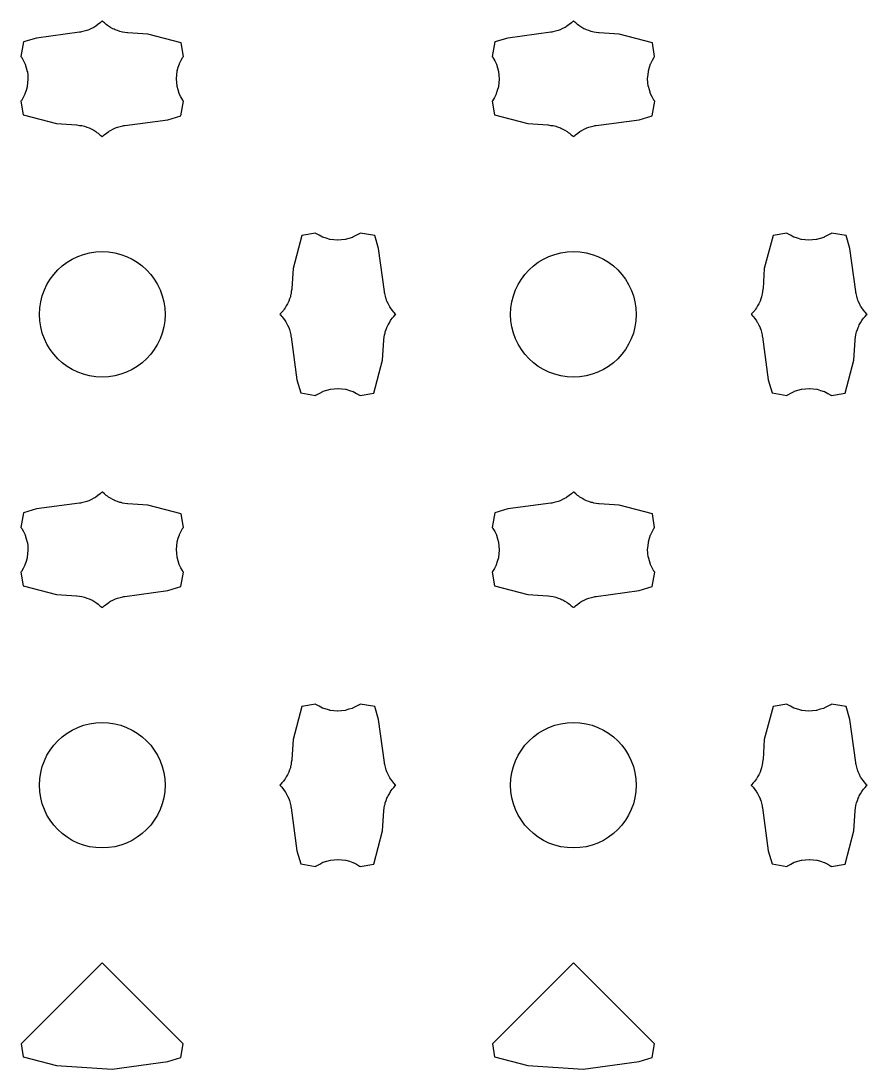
# Model space of a CAD drawing. Extents: x 1.67 to 6.2, y -5.98 to -1.89.
# Drawn here: x 2.7575 to 2.8636, y -3.9135 to -3.7821 of the extents above; entities that cross this region are included whole.
import ezdxf

# ---------------------------------------------------------------- set-up
doc = ezdxf.new("R2010")
doc.units = 0
doc.header["$MEASUREMENT"] = 0
doc.layers.add('BLACK', color=7, linetype='CONTINUOUS')

msp = doc.modelspace()

# ---------------------------------------------------------------- linework, layer by layer
at = {"layer": 'BLACK', "linetype": 'CONTINUOUS'}
for p, q in [((2.76746, -3.78235), (2.76717, -3.78256)), ((2.76755, -3.78226), (2.76746, -3.78235)), ((2.76765, -3.78218), (2.76755, -3.78226)), ((2.7677, -3.78213), (2.76765, -3.78218)), ((2.76772, -3.78211), (2.7677, -3.78213)), ((2.76777, -3.78217), (2.76772, -3.78211)), ((2.768, -3.78236), (2.76777, -3.78217)), ((2.76822, -3.78256), (2.768, -3.78236)), ((2.82652, -3.78235), (2.82623, -3.78256)), ((2.8266, -3.78226), (2.82652, -3.78235)), ((2.8267, -3.78218), (2.8266, -3.78226)), ((2.82675, -3.78213), (2.8267, -3.78218)), ((2.82677, -3.78211), (2.82675, -3.78213)), ((2.82682, -3.78217), (2.82677, -3.78211)), ((2.82706, -3.78236), (2.82682, -3.78217)), ((2.82727, -3.78256), (2.82706, -3.78236)), ((2.76487, -3.78353), (2.75948, -3.78425)), ((2.765, -3.7835), (2.76487, -3.78353)), ((2.76512, -3.78349), (2.765, -3.7835)), ((2.76546, -3.78339), (2.76512, -3.78349)), ((2.76581, -3.78331), (2.76546, -3.78339)), ((2.76592, -3.78326), (2.76581, -3.78331)), ((2.76605, -3.78322), (2.76592, -3.78326)), ((2.76636, -3.78306), (2.76605, -3.78322)), ((2.76668, -3.78291), (2.76636, -3.78306)), ((2.76678, -3.78284), (2.76668, -3.78291)), ((2.7669, -3.78278), (2.76678, -3.78284)), ((2.76717, -3.78256), (2.7669, -3.78278)), ((2.76837, -3.78266), (2.76822, -3.78256)), ((2.76851, -3.78278), (2.76837, -3.78266)), ((2.76877, -3.78292), (2.76851, -3.78278)), ((2.76903, -3.78308), (2.76877, -3.78292)), ((2.7692, -3.78314), (2.76903, -3.78308)), ((2.76936, -3.78323), (2.7692, -3.78314)), ((2.76964, -3.78332), (2.76936, -3.78323)), ((2.76992, -3.78343), (2.76964, -3.78332)), ((2.7701, -3.78346), (2.76992, -3.78343)), ((2.77028, -3.78351), (2.7701, -3.78346)), ((2.77057, -3.78354), (2.77028, -3.78351)), ((2.77087, -3.78359), (2.77057, -3.78354)), ((2.77094, -3.7836), (2.77087, -3.78359)), ((2.77345, -3.78376), (2.77094, -3.7836)), ((2.7776, -3.78486), (2.77345, -3.78376)), ((2.82393, -3.78353), (2.81853, -3.78425)), ((2.82405, -3.7835), (2.82393, -3.78353)), ((2.82418, -3.78349), (2.82405, -3.7835)), ((2.82452, -3.78339), (2.82418, -3.78349)), ((2.82486, -3.78331), (2.82452, -3.78339)), ((2.82498, -3.78326), (2.82486, -3.78331)), ((2.8251, -3.78322), (2.82498, -3.78326)), ((2.82541, -3.78306), (2.8251, -3.78322)), ((2.82573, -3.78291), (2.82541, -3.78306)), ((2.82584, -3.78284), (2.82573, -3.78291)), ((2.82595, -3.78278), (2.82584, -3.78284)), ((2.82623, -3.78256), (2.82595, -3.78278)), ((2.82743, -3.78266), (2.82727, -3.78256)), ((2.82757, -3.78278), (2.82743, -3.78266)), ((2.82783, -3.78292), (2.82757, -3.78278)), ((2.82808, -3.78308), (2.82783, -3.78292)), ((2.82825, -3.78314), (2.82808, -3.78308)), ((2.82841, -3.78323), (2.82825, -3.78314)), ((2.8287, -3.78332), (2.82841, -3.78323)), ((2.82898, -3.78343), (2.8287, -3.78332)), ((2.82916, -3.78346), (2.82898, -3.78343)), ((2.82933, -3.78351), (2.82916, -3.78346)), ((2.82963, -3.78354), (2.82933, -3.78351)), ((2.82992, -3.78359), (2.82963, -3.78354)), ((2.82999, -3.7836), (2.82992, -3.78359)), ((2.8325, -3.78376), (2.82999, -3.7836)), ((2.83666, -3.78486), (2.8325, -3.78376)), ((2.75785, -3.78474), (2.75754, -3.78658)), ((2.75948, -3.78425), (2.75785, -3.78474)), ((2.77789, -3.78657), (2.7776, -3.78486)), ((2.81691, -3.78474), (2.8166, -3.78658)), ((2.81853, -3.78425), (2.81691, -3.78474)), ((2.83694, -3.78657), (2.83666, -3.78486)), ((2.75754, -3.78658), (2.75761, -3.78666)), ((2.75761, -3.78666), (2.75762, -3.78668)), ((2.75762, -3.78668), (2.75763, -3.78669)), ((2.75763, -3.78669), (2.75784, -3.7871)), ((2.75784, -3.7871), (2.75806, -3.78751)), ((2.75806, -3.78751), (2.75806, -3.78753)), ((2.75806, -3.78753), (2.75807, -3.78754)), ((2.75807, -3.78754), (2.7582, -3.78798)), ((2.77725, -3.78792), (2.77739, -3.78748)), ((2.77739, -3.78748), (2.7774, -3.78746)), ((2.7774, -3.78745), (2.77762, -3.78704)), ((2.7774, -3.78746), (2.7774, -3.78745)), ((2.77762, -3.78704), (2.77784, -3.78663)), ((2.77784, -3.78663), (2.77785, -3.78662)), ((2.77785, -3.78662), (2.77786, -3.7866)), ((2.77786, -3.7866), (2.77789, -3.78657)), ((2.8166, -3.78658), (2.81666, -3.78666)), ((2.81666, -3.78666), (2.81667, -3.78668)), ((2.81667, -3.78668), (2.81668, -3.78669)), ((2.81668, -3.78669), (2.8169, -3.7871)), ((2.8169, -3.7871), (2.81711, -3.78751)), ((2.81711, -3.78751), (2.81712, -3.78753)), ((2.81712, -3.78753), (2.81712, -3.78754)), ((2.81712, -3.78754), (2.81725, -3.78798)), ((2.83631, -3.78792), (2.83644, -3.78748)), ((2.83644, -3.78748), (2.83645, -3.78746)), ((2.83645, -3.78746), (2.83646, -3.78745)), ((2.83646, -3.78745), (2.83668, -3.78704)), ((2.83668, -3.78704), (2.8369, -3.78663)), ((2.8369, -3.78663), (2.83691, -3.78662)), ((2.83691, -3.78662), (2.83692, -3.7866)), ((2.83692, -3.7866), (2.83694, -3.78657)), ((2.7582, -3.78798), (2.75833, -3.78843)), ((2.75833, -3.78843), (2.75833, -3.78845)), ((2.75833, -3.78845), (2.75834, -3.78846)), ((2.75834, -3.78846), (2.75838, -3.78892)), ((2.75838, -3.78892), (2.75842, -3.78939)), ((2.77701, -3.78932), (2.77706, -3.78886)), ((2.77706, -3.78886), (2.77711, -3.7884)), ((2.77711, -3.78838), (2.77712, -3.78836)), ((2.77711, -3.7884), (2.77711, -3.78838)), ((2.77712, -3.78836), (2.77725, -3.78792)), ((2.81725, -3.78798), (2.81739, -3.78843)), ((2.81739, -3.78843), (2.81739, -3.78845)), ((2.81739, -3.78845), (2.81739, -3.78846)), ((2.81739, -3.78846), (2.81743, -3.78892)), ((2.81743, -3.78892), (2.81748, -3.78939)), ((2.83607, -3.78932), (2.83612, -3.78886)), ((2.83612, -3.78886), (2.83616, -3.7884)), ((2.83616, -3.7884), (2.83617, -3.78838)), ((2.83617, -3.78836), (2.83631, -3.78792)), ((2.83617, -3.78838), (2.83617, -3.78836)), ((2.75832, -3.79038), (2.75818, -3.79082)), ((2.75837, -3.78988), (2.75832, -3.79034)), ((2.75832, -3.79034), (2.75832, -3.79036)), ((2.75832, -3.79036), (2.75832, -3.79038)), ((2.75842, -3.78942), (2.75837, -3.78988)), ((2.75842, -3.78939), (2.75842, -3.7894)), ((2.75842, -3.7894), (2.75842, -3.78942)), ((2.77701, -3.78934), (2.77701, -3.78932)), ((2.77701, -3.78935), (2.77701, -3.78934)), ((2.77706, -3.78982), (2.77701, -3.78935)), ((2.7771, -3.79028), (2.77706, -3.78982)), ((2.7771, -3.79029), (2.7771, -3.79028)), ((2.7771, -3.79031), (2.7771, -3.79029)), ((2.77723, -3.79075), (2.7771, -3.79031)), ((2.81737, -3.79038), (2.81723, -3.79082)), ((2.81738, -3.79034), (2.81737, -3.79036)), ((2.81737, -3.79036), (2.81737, -3.79038)), ((2.81743, -3.78988), (2.81738, -3.79034)), ((2.81748, -3.78942), (2.81743, -3.78988)), ((2.81748, -3.78939), (2.81747, -3.7894)), ((2.81747, -3.7894), (2.81748, -3.78942)), ((2.83607, -3.78934), (2.83607, -3.78932)), ((2.83607, -3.78935), (2.83607, -3.78934)), ((2.83611, -3.78982), (2.83607, -3.78935)), ((2.83615, -3.79028), (2.83611, -3.78982)), ((2.83616, -3.79029), (2.83615, -3.79028)), ((2.83616, -3.79031), (2.83616, -3.79029)), ((2.83629, -3.79075), (2.83616, -3.79031)), ((2.75781, -3.7917), (2.75759, -3.79211)), ((2.75803, -3.79129), (2.75781, -3.7917)), ((2.75804, -3.79128), (2.75803, -3.79129)), ((2.75818, -3.79082), (2.75804, -3.79126)), ((2.75804, -3.79126), (2.75804, -3.79128)), ((2.77736, -3.7912), (2.77723, -3.79075)), ((2.77737, -3.79121), (2.77736, -3.7912)), ((2.77738, -3.79123), (2.77737, -3.79121)), ((2.77759, -3.79163), (2.77738, -3.79123)), ((2.77781, -3.79205), (2.77759, -3.79163)), ((2.81686, -3.7917), (2.81664, -3.79211)), ((2.81709, -3.79129), (2.81686, -3.7917)), ((2.8171, -3.79126), (2.81709, -3.79128)), ((2.81709, -3.79128), (2.81709, -3.79129)), ((2.81723, -3.79082), (2.8171, -3.79126)), ((2.83642, -3.7912), (2.83629, -3.79075)), ((2.83643, -3.79121), (2.83642, -3.7912)), ((2.83643, -3.79123), (2.83643, -3.79121)), ((2.83665, -3.79163), (2.83643, -3.79123)), ((2.83686, -3.79205), (2.83665, -3.79163)), ((2.75757, -3.79214), (2.75754, -3.79217)), ((2.75754, -3.79217), (2.75783, -3.79388)), ((2.75758, -3.79212), (2.75757, -3.79214)), ((2.75759, -3.79211), (2.75758, -3.79212)), ((2.77758, -3.794), (2.77789, -3.79216)), ((2.77782, -3.79206), (2.77781, -3.79205)), ((2.77782, -3.79208), (2.77782, -3.79206)), ((2.77789, -3.79216), (2.77782, -3.79208)), ((2.81663, -3.79214), (2.8166, -3.79217)), ((2.8166, -3.79217), (2.81689, -3.79388)), ((2.81664, -3.79211), (2.81663, -3.79212)), ((2.81663, -3.79212), (2.81663, -3.79214)), ((2.83664, -3.794), (2.83695, -3.79216)), ((2.83687, -3.79206), (2.83686, -3.79205)), ((2.83688, -3.79208), (2.83687, -3.79206)), ((2.83695, -3.79216), (2.83688, -3.79208)), ((2.75783, -3.79388), (2.76198, -3.79498)), ((2.77595, -3.79449), (2.77758, -3.794)), ((2.81689, -3.79388), (2.82104, -3.79498)), ((2.83501, -3.79449), (2.83664, -3.794)), ((2.76198, -3.79498), (2.7645, -3.79514)), ((2.7645, -3.79514), (2.76456, -3.79515)), ((2.76456, -3.79515), (2.76486, -3.7952)), ((2.76486, -3.7952), (2.76516, -3.79523)), ((2.76516, -3.79523), (2.76533, -3.79528)), ((2.76533, -3.79528), (2.76551, -3.79531)), ((2.76551, -3.79531), (2.76579, -3.79542)), ((2.76579, -3.79542), (2.76608, -3.79551)), ((2.76608, -3.79551), (2.76624, -3.7956)), ((2.76624, -3.7956), (2.76641, -3.79566)), ((2.76641, -3.79566), (2.76666, -3.79582)), ((2.76875, -3.79583), (2.76907, -3.79568)), ((2.76907, -3.79568), (2.76939, -3.79552)), ((2.76939, -3.79552), (2.76951, -3.79548)), ((2.76951, -3.79548), (2.76963, -3.79543)), ((2.76963, -3.79543), (2.76997, -3.79535)), ((2.76997, -3.79535), (2.77031, -3.79525)), ((2.77031, -3.79525), (2.77044, -3.79524)), ((2.77044, -3.79524), (2.77056, -3.79521)), ((2.77056, -3.79521), (2.77595, -3.79449)), ((2.82104, -3.79498), (2.82355, -3.79514)), ((2.82355, -3.79514), (2.82362, -3.79515)), ((2.82362, -3.79515), (2.82391, -3.7952)), ((2.82391, -3.7952), (2.82421, -3.79523)), ((2.82421, -3.79523), (2.82439, -3.79528)), ((2.82439, -3.79528), (2.82457, -3.79531)), ((2.82457, -3.79531), (2.82484, -3.79542)), ((2.82484, -3.79542), (2.82513, -3.79551)), ((2.82513, -3.79551), (2.82529, -3.7956)), ((2.82529, -3.7956), (2.82546, -3.79566)), ((2.82546, -3.79566), (2.82571, -3.79582)), ((2.82781, -3.79583), (2.82813, -3.79568)), ((2.82813, -3.79568), (2.82844, -3.79552)), ((2.82844, -3.79552), (2.82857, -3.79548)), ((2.82857, -3.79548), (2.82868, -3.79543)), ((2.82868, -3.79543), (2.82903, -3.79535)), ((2.82903, -3.79535), (2.82936, -3.79525)), ((2.82936, -3.79525), (2.82949, -3.79524)), ((2.82949, -3.79524), (2.82962, -3.79521)), ((2.82962, -3.79521), (2.83501, -3.79449)), ((2.76666, -3.79582), (2.76692, -3.79596)), ((2.76692, -3.79596), (2.76706, -3.79608)), ((2.76706, -3.79608), (2.76722, -3.79618)), ((2.76722, -3.79618), (2.76743, -3.79638)), ((2.76743, -3.79638), (2.76766, -3.79657)), ((2.76766, -3.79657), (2.76772, -3.79663)), ((2.76772, -3.79663), (2.76773, -3.79661)), ((2.76773, -3.79661), (2.76778, -3.79656)), ((2.76778, -3.79656), (2.76788, -3.79648)), ((2.76788, -3.79648), (2.76797, -3.79639)), ((2.76797, -3.79639), (2.76826, -3.79618)), ((2.76826, -3.79618), (2.76853, -3.79596)), ((2.76853, -3.79596), (2.76865, -3.7959)), ((2.76865, -3.7959), (2.76875, -3.79583)), ((2.82571, -3.79582), (2.82598, -3.79596)), ((2.82598, -3.79596), (2.82612, -3.79608)), ((2.82612, -3.79608), (2.82627, -3.79618)), ((2.82627, -3.79618), (2.82649, -3.79638)), ((2.82649, -3.79638), (2.82672, -3.79657)), ((2.82672, -3.79657), (2.82677, -3.79663)), ((2.82677, -3.79663), (2.82679, -3.79661)), ((2.82679, -3.79661), (2.82684, -3.79656)), ((2.82684, -3.79656), (2.82694, -3.79648)), ((2.82694, -3.79648), (2.82703, -3.79639)), ((2.82703, -3.79639), (2.82731, -3.79618)), ((2.82731, -3.79618), (2.82759, -3.79596)), ((2.82759, -3.79596), (2.8277, -3.7959)), ((2.8277, -3.7959), (2.82781, -3.79583)), ((2.79445, -3.80872), (2.79274, -3.80901)), ((2.79448, -3.80875), (2.79445, -3.80872)), ((2.79449, -3.80876), (2.79448, -3.80875)), ((2.79451, -3.80877), (2.79449, -3.80876)), ((2.79492, -3.80899), (2.79451, -3.80877)), ((2.79992, -3.80881), (2.79951, -3.80902)), ((2.79994, -3.8088), (2.79992, -3.80881)), ((2.79995, -3.80879), (2.79994, -3.8088)), ((2.80004, -3.80872), (2.79995, -3.80879)), ((2.80187, -3.80903), (2.80004, -3.80872)), ((2.8535, -3.80872), (2.85179, -3.80901)), ((2.85353, -3.80875), (2.8535, -3.80872)), ((2.85355, -3.80876), (2.85353, -3.80875)), ((2.85356, -3.80877), (2.85355, -3.80876)), ((2.85397, -3.80899), (2.85356, -3.80877)), ((2.85898, -3.80881), (2.85857, -3.80902)), ((2.85899, -3.8088), (2.85898, -3.80881)), ((2.85901, -3.80879), (2.85899, -3.8088)), ((2.85909, -3.80872), (2.85901, -3.80879)), ((2.86093, -3.80903), (2.85909, -3.80872)), ((2.79274, -3.80901), (2.79163, -3.81317)), ((2.79532, -3.80921), (2.79492, -3.80899)), ((2.79534, -3.80922), (2.79532, -3.80921)), ((2.79535, -3.80922), (2.79534, -3.80922)), ((2.7958, -3.80936), (2.79535, -3.80922)), ((2.79624, -3.8095), (2.7958, -3.80936)), ((2.79625, -3.8095), (2.79624, -3.8095)), ((2.79627, -3.80951), (2.79625, -3.8095)), ((2.79673, -3.80955), (2.79627, -3.80951)), ((2.79719, -3.8096), (2.79673, -3.80955)), ((2.79721, -3.8096), (2.79719, -3.8096)), ((2.79723, -3.8096), (2.79721, -3.8096)), ((2.79769, -3.80956), (2.79723, -3.8096)), ((2.79815, -3.80952), (2.79769, -3.80956)), ((2.79817, -3.80951), (2.79815, -3.80952)), ((2.79818, -3.80951), (2.79817, -3.80951)), ((2.79863, -3.80938), (2.79818, -3.80951)), ((2.79907, -3.80925), (2.79863, -3.80938)), ((2.79909, -3.80924), (2.79907, -3.80925)), ((2.7991, -3.80924), (2.79909, -3.80924)), ((2.79951, -3.80902), (2.7991, -3.80924)), ((2.80236, -3.81066), (2.80187, -3.80903)), ((2.85179, -3.80901), (2.85069, -3.81317)), ((2.85438, -3.80921), (2.85397, -3.80899)), ((2.85439, -3.80922), (2.85438, -3.80921)), ((2.85441, -3.80922), (2.85439, -3.80922)), ((2.85485, -3.80936), (2.85441, -3.80922)), ((2.85529, -3.8095), (2.85485, -3.80936)), ((2.85531, -3.8095), (2.85529, -3.8095)), ((2.85533, -3.80951), (2.85531, -3.8095)), ((2.85579, -3.80955), (2.85533, -3.80951)), ((2.85625, -3.8096), (2.85579, -3.80955)), ((2.85626, -3.8096), (2.85625, -3.8096)), ((2.85628, -3.8096), (2.85626, -3.8096)), ((2.85674, -3.80956), (2.85628, -3.8096)), ((2.8572, -3.80952), (2.85674, -3.80956)), ((2.85722, -3.80951), (2.8572, -3.80952)), ((2.85724, -3.80951), (2.85722, -3.80951)), ((2.85768, -3.80938), (2.85724, -3.80951)), ((2.85813, -3.80925), (2.85768, -3.80938)), ((2.85814, -3.80924), (2.85813, -3.80925)), ((2.85816, -3.80924), (2.85814, -3.80924)), ((2.85857, -3.80902), (2.85816, -3.80924)), ((2.86142, -3.81066), (2.86093, -3.80903)), ((2.80308, -3.81605), (2.80236, -3.81066)), ((2.86214, -3.81605), (2.86142, -3.81066)), ((2.79163, -3.81317), (2.79147, -3.81568)), ((2.85069, -3.81317), (2.85053, -3.81568)), ((2.7913, -3.81669), (2.79119, -3.81697)), ((2.79133, -3.81651), (2.7913, -3.81669)), ((2.79138, -3.81634), (2.79133, -3.81651)), ((2.79141, -3.81604), (2.79138, -3.81634)), ((2.79147, -3.81575), (2.79141, -3.81604)), ((2.79147, -3.81568), (2.79147, -3.81575)), ((2.80311, -3.81618), (2.80308, -3.81605)), ((2.80312, -3.8163), (2.80311, -3.81618)), ((2.80322, -3.81664), (2.80312, -3.8163)), ((2.8033, -3.81699), (2.80322, -3.81664)), ((2.85035, -3.81669), (2.85025, -3.81697)), ((2.85039, -3.81651), (2.85035, -3.81669)), ((2.85044, -3.81634), (2.85039, -3.81651)), ((2.85047, -3.81604), (2.85044, -3.81634)), ((2.85052, -3.81575), (2.85047, -3.81604)), ((2.85053, -3.81568), (2.85052, -3.81575)), ((2.86217, -3.81618), (2.86214, -3.81605)), ((2.86218, -3.8163), (2.86217, -3.81618)), ((2.86228, -3.81664), (2.86218, -3.8163)), ((2.86236, -3.81699), (2.86228, -3.81664)), ((2.79079, -3.81784), (2.79065, -3.8181)), ((2.79095, -3.81759), (2.79079, -3.81784)), ((2.79102, -3.81742), (2.79095, -3.81759)), ((2.7911, -3.81726), (2.79102, -3.81742)), ((2.79119, -3.81697), (2.7911, -3.81726)), ((2.80336, -3.8171), (2.8033, -3.81699)), ((2.80339, -3.81723), (2.80336, -3.8171)), ((2.80356, -3.81754), (2.80339, -3.81723)), ((2.8037, -3.81786), (2.80356, -3.81754)), ((2.80378, -3.81797), (2.8037, -3.81786)), ((2.80383, -3.81808), (2.80378, -3.81797)), ((2.84985, -3.81784), (2.84971, -3.8181)), ((2.85001, -3.81759), (2.84985, -3.81784)), ((2.85007, -3.81742), (2.85001, -3.81759)), ((2.85016, -3.81726), (2.85007, -3.81742)), ((2.85025, -3.81697), (2.85016, -3.81726)), ((2.86241, -3.8171), (2.86236, -3.81699)), ((2.86245, -3.81723), (2.86241, -3.8171)), ((2.86261, -3.81754), (2.86245, -3.81723)), ((2.86276, -3.81786), (2.86261, -3.81754)), ((2.86283, -3.81797), (2.86276, -3.81786)), ((2.86289, -3.81808), (2.86283, -3.81797)), ((2.79004, -3.81884), (2.78999, -3.8189)), ((2.78999, -3.8189), (2.79001, -3.81892)), ((2.79001, -3.81892), (2.79005, -3.81896)), ((2.79023, -3.81861), (2.79004, -3.81884)), ((2.79005, -3.81896), (2.79013, -3.81907)), ((2.79013, -3.81907), (2.79023, -3.81915)), ((2.79044, -3.8184), (2.79023, -3.81861)), ((2.79023, -3.81915), (2.79043, -3.81944)), ((2.79053, -3.81824), (2.79044, -3.8184)), ((2.79065, -3.8181), (2.79053, -3.81824)), ((2.80405, -3.81836), (2.80383, -3.81808)), ((2.80426, -3.81864), (2.80405, -3.81836)), ((2.80405, -3.8194), (2.80426, -3.81918)), ((2.80435, -3.81873), (2.80426, -3.81864)), ((2.80426, -3.81918), (2.80445, -3.81895)), ((2.80443, -3.81883), (2.80435, -3.81873)), ((2.80448, -3.81888), (2.80443, -3.81883)), ((2.80445, -3.81895), (2.8045, -3.8189)), ((2.8045, -3.8189), (2.80448, -3.81888)), ((2.8491, -3.81884), (2.84904, -3.8189)), ((2.84904, -3.8189), (2.84906, -3.81892)), ((2.84906, -3.81892), (2.84911, -3.81896)), ((2.84929, -3.81861), (2.8491, -3.81884)), ((2.84911, -3.81896), (2.84919, -3.81907)), ((2.84919, -3.81907), (2.84928, -3.81915)), ((2.84928, -3.81915), (2.84949, -3.81944)), ((2.84949, -3.8184), (2.84929, -3.81861)), ((2.84959, -3.81824), (2.84949, -3.8184)), ((2.84971, -3.8181), (2.84959, -3.81824)), ((2.86311, -3.81836), (2.86289, -3.81808)), ((2.86332, -3.81864), (2.86311, -3.81836)), ((2.86311, -3.8194), (2.86331, -3.81918)), ((2.86331, -3.81918), (2.8635, -3.81895)), ((2.86341, -3.81873), (2.86332, -3.81864)), ((2.86349, -3.81883), (2.86341, -3.81873)), ((2.86354, -3.81888), (2.86349, -3.81883)), ((2.8635, -3.81895), (2.86356, -3.8189)), ((2.86356, -3.8189), (2.86354, -3.81888)), ((2.79043, -3.81944), (2.79065, -3.81972)), ((2.79065, -3.81972), (2.79071, -3.81983)), ((2.79071, -3.81983), (2.79079, -3.81993)), ((2.79079, -3.81993), (2.79093, -3.82025)), ((2.79093, -3.82025), (2.7911, -3.82057)), ((2.7911, -3.82057), (2.79113, -3.82069)), ((2.8033, -3.82082), (2.80338, -3.82054)), ((2.80338, -3.82054), (2.80347, -3.82038)), ((2.80347, -3.82038), (2.80354, -3.82021)), ((2.80354, -3.82021), (2.8037, -3.81996)), ((2.8037, -3.81996), (2.80384, -3.81969)), ((2.80384, -3.81969), (2.80395, -3.81955)), ((2.80395, -3.81955), (2.80405, -3.8194)), ((2.84949, -3.81944), (2.84971, -3.81972)), ((2.84971, -3.81972), (2.84977, -3.81983)), ((2.84977, -3.81983), (2.84984, -3.81993)), ((2.84984, -3.81993), (2.84999, -3.82025)), ((2.84999, -3.82025), (2.85015, -3.82057)), ((2.85015, -3.82057), (2.85019, -3.82069)), ((2.86235, -3.82082), (2.86244, -3.82054)), ((2.86244, -3.82054), (2.86253, -3.82038)), ((2.86253, -3.82038), (2.86259, -3.82021)), ((2.86259, -3.82021), (2.86275, -3.81996)), ((2.86275, -3.81996), (2.86289, -3.81969)), ((2.86289, -3.81969), (2.86301, -3.81955)), ((2.86301, -3.81955), (2.86311, -3.8194)), ((2.79113, -3.82069), (2.79118, -3.82081)), ((2.79118, -3.82081), (2.79126, -3.82115)), ((2.79126, -3.82115), (2.79136, -3.82149)), ((2.79136, -3.82149), (2.79137, -3.82162)), ((2.79137, -3.82162), (2.7914, -3.82174)), ((2.7914, -3.82174), (2.79212, -3.82713)), ((2.80302, -3.82205), (2.80307, -3.82175)), ((2.80307, -3.82175), (2.8031, -3.82146)), ((2.8031, -3.82146), (2.80316, -3.82128)), ((2.80316, -3.82128), (2.80319, -3.8211)), ((2.80319, -3.8211), (2.8033, -3.82082)), ((2.85019, -3.82069), (2.85024, -3.82081)), ((2.85024, -3.82081), (2.85032, -3.82115)), ((2.85032, -3.82115), (2.85042, -3.82149)), ((2.85042, -3.82149), (2.85043, -3.82162)), ((2.85043, -3.82162), (2.85046, -3.82174)), ((2.85046, -3.82174), (2.85118, -3.82713)), ((2.86208, -3.82205), (2.86213, -3.82175)), ((2.86213, -3.82175), (2.86216, -3.82146)), ((2.86216, -3.82146), (2.86221, -3.82128)), ((2.86221, -3.82128), (2.86224, -3.8211)), ((2.86224, -3.8211), (2.86235, -3.82082)), ((2.80286, -3.82463), (2.80302, -3.82212)), ((2.80302, -3.82212), (2.80302, -3.82205)), ((2.86191, -3.82463), (2.86207, -3.82212)), ((2.86207, -3.82212), (2.86208, -3.82205)), ((2.80175, -3.82878), (2.80286, -3.82463)), ((2.86081, -3.82878), (2.86191, -3.82463)), ((2.79212, -3.82713), (2.79262, -3.82876)), ((2.85118, -3.82713), (2.85167, -3.82876)), ((2.79538, -3.82856), (2.7954, -3.82855)), ((2.7954, -3.82855), (2.79542, -3.82854)), ((2.79542, -3.82854), (2.79586, -3.82842)), ((2.79586, -3.82842), (2.79631, -3.82828)), ((2.79631, -3.82828), (2.79632, -3.82828)), ((2.79632, -3.82828), (2.79634, -3.82828)), ((2.79634, -3.82828), (2.7968, -3.82824)), ((2.7968, -3.82824), (2.79726, -3.82819)), ((2.79726, -3.82819), (2.79728, -3.82819)), ((2.79728, -3.82819), (2.7973, -3.82819)), ((2.7973, -3.82819), (2.79776, -3.82824)), ((2.79776, -3.82824), (2.79822, -3.82829)), ((2.79822, -3.82829), (2.79823, -3.82829)), ((2.79823, -3.82829), (2.79825, -3.8283)), ((2.79825, -3.8283), (2.7987, -3.82844)), ((2.7987, -3.82844), (2.79914, -3.82857)), ((2.85444, -3.82856), (2.85446, -3.82855)), ((2.85446, -3.82855), (2.85447, -3.82854)), ((2.85447, -3.82854), (2.85491, -3.82842)), ((2.85491, -3.82842), (2.85536, -3.82828)), ((2.85536, -3.82828), (2.85538, -3.82828)), ((2.85538, -3.82828), (2.85539, -3.82828)), ((2.85539, -3.82828), (2.85585, -3.82824)), ((2.85585, -3.82824), (2.85632, -3.82819)), ((2.85632, -3.82819), (2.85633, -3.82819)), ((2.85633, -3.82819), (2.85635, -3.82819)), ((2.85635, -3.82819), (2.85681, -3.82824)), ((2.85681, -3.82824), (2.85727, -3.82829)), ((2.85727, -3.82829), (2.85729, -3.82829)), ((2.85729, -3.82829), (2.85731, -3.8283)), ((2.85731, -3.8283), (2.85775, -3.82844)), ((2.85775, -3.82844), (2.85819, -3.82857)), ((2.79262, -3.82876), (2.79445, -3.82907)), ((2.79445, -3.82907), (2.79454, -3.82901)), ((2.79454, -3.82901), (2.79455, -3.829)), ((2.79455, -3.829), (2.79456, -3.82899)), ((2.79456, -3.82899), (2.79497, -3.82877)), ((2.79497, -3.82877), (2.79538, -3.82856)), ((2.79914, -3.82857), (2.79915, -3.82858)), ((2.79915, -3.82858), (2.79917, -3.82858)), ((2.79917, -3.82858), (2.79958, -3.82881)), ((2.79958, -3.82881), (2.79998, -3.82902)), ((2.79998, -3.82902), (2.79999, -3.82904)), ((2.79999, -3.82904), (2.80001, -3.82904)), ((2.80001, -3.82904), (2.80004, -3.82907)), ((2.80004, -3.82907), (2.80175, -3.82878)), ((2.85167, -3.82876), (2.85351, -3.82907)), ((2.85351, -3.82907), (2.85359, -3.82901)), ((2.85359, -3.82901), (2.85361, -3.829)), ((2.85361, -3.829), (2.85362, -3.82899)), ((2.85362, -3.82899), (2.85403, -3.82877)), ((2.85403, -3.82877), (2.85444, -3.82856)), ((2.85819, -3.82857), (2.85821, -3.82858)), ((2.85821, -3.82858), (2.85822, -3.82858)), ((2.85822, -3.82858), (2.85863, -3.82881)), ((2.85863, -3.82881), (2.85904, -3.82902)), ((2.85904, -3.82902), (2.85905, -3.82904)), ((2.85905, -3.82904), (2.85907, -3.82904)), ((2.85907, -3.82904), (2.8591, -3.82907)), ((2.8591, -3.82907), (2.86081, -3.82878)), ((2.76717, -3.84161), (2.7669, -3.84183)), ((2.76746, -3.84141), (2.76717, -3.84161)), ((2.76755, -3.84132), (2.76746, -3.84141)), ((2.76765, -3.84124), (2.76755, -3.84132)), ((2.7677, -3.84119), (2.76765, -3.84124)), ((2.76772, -3.84117), (2.7677, -3.84119)), ((2.76777, -3.84122), (2.76772, -3.84117)), ((2.768, -3.84141), (2.76777, -3.84122)), ((2.76822, -3.84162), (2.768, -3.84141)), ((2.76837, -3.84172), (2.76822, -3.84162)), ((2.82623, -3.84161), (2.82595, -3.84183)), ((2.82652, -3.84141), (2.82623, -3.84161)), ((2.8266, -3.84132), (2.82652, -3.84141)), ((2.8267, -3.84124), (2.8266, -3.84132)), ((2.82675, -3.84119), (2.8267, -3.84124)), ((2.82677, -3.84117), (2.82675, -3.84119)), ((2.82682, -3.84122), (2.82677, -3.84117)), ((2.82706, -3.84141), (2.82682, -3.84122)), ((2.82727, -3.84162), (2.82706, -3.84141)), ((2.82743, -3.84172), (2.82727, -3.84162)), ((2.76487, -3.84259), (2.75948, -3.84331)), ((2.765, -3.84256), (2.76487, -3.84259)), ((2.76512, -3.84254), (2.765, -3.84256)), ((2.76546, -3.84245), (2.76512, -3.84254)), ((2.76581, -3.84237), (2.76546, -3.84245)), ((2.76592, -3.84231), (2.76581, -3.84237)), ((2.76605, -3.84228), (2.76592, -3.84231)), ((2.76636, -3.84211), (2.76605, -3.84228)), ((2.76668, -3.84197), (2.76636, -3.84211)), ((2.76678, -3.84189), (2.76668, -3.84197)), ((2.7669, -3.84183), (2.76678, -3.84189)), ((2.76851, -3.84183), (2.76837, -3.84172)), ((2.76877, -3.84197), (2.76851, -3.84183)), ((2.76903, -3.84213), (2.76877, -3.84197)), ((2.7692, -3.8422), (2.76903, -3.84213)), ((2.76936, -3.84228), (2.7692, -3.8422)), ((2.76964, -3.84237), (2.76936, -3.84228)), ((2.76992, -3.84248), (2.76964, -3.84237)), ((2.7701, -3.84251), (2.76992, -3.84248)), ((2.77028, -3.84257), (2.7701, -3.84251)), ((2.77057, -3.8426), (2.77028, -3.84257)), ((2.77087, -3.84265), (2.77057, -3.8426)), ((2.77094, -3.84265), (2.77087, -3.84265)), ((2.77345, -3.84281), (2.77094, -3.84265)), ((2.7776, -3.84392), (2.77345, -3.84281)), ((2.82393, -3.84259), (2.81853, -3.84331)), ((2.82405, -3.84256), (2.82393, -3.84259)), ((2.82418, -3.84254), (2.82405, -3.84256)), ((2.82452, -3.84245), (2.82418, -3.84254)), ((2.82486, -3.84237), (2.82452, -3.84245)), ((2.82498, -3.84231), (2.82486, -3.84237)), ((2.8251, -3.84228), (2.82498, -3.84231)), ((2.82541, -3.84211), (2.8251, -3.84228)), ((2.82573, -3.84197), (2.82541, -3.84211)), ((2.82584, -3.84189), (2.82573, -3.84197)), ((2.82595, -3.84183), (2.82584, -3.84189)), ((2.82757, -3.84183), (2.82743, -3.84172)), ((2.82783, -3.84197), (2.82757, -3.84183)), ((2.82808, -3.84213), (2.82783, -3.84197)), ((2.82825, -3.8422), (2.82808, -3.84213)), ((2.82841, -3.84228), (2.82825, -3.8422)), ((2.8287, -3.84237), (2.82841, -3.84228)), ((2.82898, -3.84248), (2.8287, -3.84237)), ((2.82916, -3.84251), (2.82898, -3.84248)), ((2.82933, -3.84257), (2.82916, -3.84251)), ((2.82963, -3.8426), (2.82933, -3.84257)), ((2.82992, -3.84265), (2.82963, -3.8426)), ((2.82999, -3.84265), (2.82992, -3.84265)), ((2.8325, -3.84281), (2.82999, -3.84265)), ((2.83666, -3.84392), (2.8325, -3.84281)), ((2.75785, -3.8438), (2.75754, -3.84563)), ((2.75948, -3.84331), (2.75785, -3.8438)), ((2.77789, -3.84563), (2.7776, -3.84392)), ((2.81691, -3.8438), (2.8166, -3.84563)), ((2.81853, -3.84331), (2.81691, -3.8438)), ((2.83694, -3.84563), (2.83666, -3.84392)), ((2.75754, -3.84563), (2.75761, -3.84572)), ((2.77786, -3.84566), (2.77789, -3.84563)), ((2.8166, -3.84563), (2.81666, -3.84572)), ((2.83692, -3.84566), (2.83694, -3.84563)), ((2.75761, -3.84572), (2.75762, -3.84573)), ((2.75762, -3.84573), (2.75763, -3.84574)), ((2.75763, -3.84574), (2.75784, -3.84615)), ((2.75784, -3.84615), (2.75806, -3.84657)), ((2.75806, -3.84657), (2.75806, -3.84658)), ((2.75806, -3.84658), (2.75807, -3.8466)), ((2.75807, -3.8466), (2.7582, -3.84704)), ((2.77725, -3.84698), (2.77739, -3.84653)), ((2.77739, -3.84653), (2.7774, -3.84652)), ((2.7774, -3.8465), (2.77762, -3.8461)), ((2.7774, -3.84652), (2.7774, -3.8465)), ((2.77762, -3.8461), (2.77784, -3.84569)), ((2.77784, -3.84569), (2.77785, -3.84567)), ((2.77785, -3.84567), (2.77786, -3.84566)), ((2.81666, -3.84572), (2.81667, -3.84573)), ((2.81667, -3.84573), (2.81668, -3.84574)), ((2.81668, -3.84574), (2.8169, -3.84615)), ((2.8169, -3.84615), (2.81711, -3.84657)), ((2.81711, -3.84657), (2.81712, -3.84658)), ((2.81712, -3.84658), (2.81712, -3.8466)), ((2.81712, -3.8466), (2.81725, -3.84704)), ((2.83631, -3.84698), (2.83644, -3.84653)), ((2.83644, -3.84653), (2.83645, -3.84652)), ((2.83645, -3.84652), (2.83646, -3.8465)), ((2.83646, -3.8465), (2.83668, -3.8461)), ((2.83668, -3.8461), (2.8369, -3.84569)), ((2.8369, -3.84569), (2.83691, -3.84567)), ((2.83691, -3.84567), (2.83692, -3.84566)), ((2.7582, -3.84704), (2.75833, -3.84749)), ((2.75833, -3.84749), (2.75833, -3.8475)), ((2.75833, -3.8475), (2.75834, -3.84752)), ((2.75834, -3.84752), (2.75838, -3.84798)), ((2.75838, -3.84798), (2.75842, -3.84844)), ((2.77701, -3.84837), (2.77706, -3.84791)), ((2.77706, -3.84791), (2.77711, -3.84745)), ((2.77711, -3.84744), (2.77712, -3.84742)), ((2.77711, -3.84745), (2.77711, -3.84744)), ((2.77712, -3.84742), (2.77725, -3.84698)), ((2.81725, -3.84704), (2.81739, -3.84749)), ((2.81739, -3.84749), (2.81739, -3.8475)), ((2.81739, -3.8475), (2.81739, -3.84752)), ((2.81739, -3.84752), (2.81743, -3.84798)), ((2.81743, -3.84798), (2.81748, -3.84844)), ((2.83607, -3.84837), (2.83612, -3.84791)), ((2.83612, -3.84791), (2.83616, -3.84745)), ((2.83616, -3.84745), (2.83617, -3.84744)), ((2.83617, -3.84742), (2.83631, -3.84698)), ((2.83617, -3.84744), (2.83617, -3.84742)), ((2.75832, -3.84943), (2.75818, -3.84988)), ((2.75837, -3.84894), (2.75832, -3.8494)), ((2.75832, -3.8494), (2.75832, -3.84941)), ((2.75832, -3.84941), (2.75832, -3.84943)), ((2.75842, -3.84848), (2.75837, -3.84894)), ((2.75842, -3.84844), (2.75842, -3.84846)), ((2.75842, -3.84846), (2.75842, -3.84848)), ((2.77701, -3.84839), (2.77701, -3.84837)), ((2.77701, -3.84841), (2.77701, -3.84839)), ((2.77706, -3.84887), (2.77701, -3.84841)), ((2.7771, -3.84933), (2.77706, -3.84887)), ((2.7771, -3.84935), (2.7771, -3.84933)), ((2.7771, -3.84936), (2.7771, -3.84935)), ((2.77723, -3.84981), (2.7771, -3.84936)), ((2.81737, -3.84943), (2.81723, -3.84988)), ((2.81738, -3.8494), (2.81737, -3.84941)), ((2.81737, -3.84941), (2.81737, -3.84943)), ((2.81743, -3.84894), (2.81738, -3.8494)), ((2.81748, -3.84848), (2.81743, -3.84894)), ((2.81748, -3.84844), (2.81747, -3.84846)), ((2.81747, -3.84846), (2.81748, -3.84848)), ((2.83607, -3.84839), (2.83607, -3.84837)), ((2.83607, -3.84841), (2.83607, -3.84839)), ((2.83611, -3.84887), (2.83607, -3.84841)), ((2.83615, -3.84933), (2.83611, -3.84887)), ((2.83616, -3.84935), (2.83615, -3.84933)), ((2.83616, -3.84936), (2.83616, -3.84935)), ((2.83629, -3.84981), (2.83616, -3.84936)), ((2.75781, -3.85076), (2.75759, -3.85116)), ((2.75803, -3.85035), (2.75781, -3.85076)), ((2.75804, -3.85033), (2.75803, -3.85035)), ((2.75818, -3.84988), (2.75804, -3.85032)), ((2.75804, -3.85032), (2.75804, -3.85033)), ((2.77736, -3.85025), (2.77723, -3.84981)), ((2.77737, -3.85027), (2.77736, -3.85025)), ((2.77738, -3.85028), (2.77737, -3.85027)), ((2.77759, -3.85069), (2.77738, -3.85028)), ((2.77781, -3.85111), (2.77759, -3.85069)), ((2.81686, -3.85076), (2.81664, -3.85116)), ((2.81709, -3.85035), (2.81686, -3.85076)), ((2.8171, -3.85032), (2.81709, -3.85033)), ((2.81709, -3.85033), (2.81709, -3.85035)), ((2.81723, -3.84988), (2.8171, -3.85032)), ((2.83642, -3.85025), (2.83629, -3.84981)), ((2.83643, -3.85027), (2.83642, -3.85025)), ((2.83643, -3.85028), (2.83643, -3.85027)), ((2.83665, -3.85069), (2.83643, -3.85028)), ((2.83686, -3.85111), (2.83665, -3.85069)), ((2.75757, -3.85119), (2.75754, -3.85122)), ((2.75754, -3.85122), (2.75783, -3.85293)), ((2.75758, -3.85118), (2.75757, -3.85119)), ((2.75759, -3.85116), (2.75758, -3.85118)), ((2.77758, -3.85305), (2.77789, -3.85122)), ((2.77782, -3.85112), (2.77781, -3.85111)), ((2.77782, -3.85113), (2.77782, -3.85112)), ((2.77789, -3.85122), (2.77782, -3.85113)), ((2.81663, -3.85119), (2.8166, -3.85122)), ((2.8166, -3.85122), (2.81689, -3.85293)), ((2.81664, -3.85116), (2.81663, -3.85118)), ((2.81663, -3.85118), (2.81663, -3.85119)), ((2.83664, -3.85305), (2.83695, -3.85122)), ((2.83687, -3.85112), (2.83686, -3.85111)), ((2.83688, -3.85113), (2.83687, -3.85112)), ((2.83695, -3.85122), (2.83688, -3.85113)), ((2.75783, -3.85293), (2.76198, -3.85404)), ((2.77595, -3.85354), (2.77758, -3.85305)), ((2.81689, -3.85293), (2.82104, -3.85404)), ((2.83501, -3.85354), (2.83664, -3.85305)), ((2.76198, -3.85404), (2.7645, -3.8542)), ((2.7645, -3.8542), (2.76456, -3.8542)), ((2.76456, -3.8542), (2.76486, -3.85425)), ((2.76486, -3.85425), (2.76516, -3.85428)), ((2.76516, -3.85428), (2.76533, -3.85434)), ((2.76533, -3.85434), (2.76551, -3.85437)), ((2.76551, -3.85437), (2.76579, -3.85448)), ((2.76579, -3.85448), (2.76608, -3.85457)), ((2.76608, -3.85457), (2.76624, -3.85465)), ((2.76624, -3.85465), (2.76641, -3.85472)), ((2.76641, -3.85472), (2.76666, -3.85488)), ((2.76875, -3.85488), (2.76907, -3.85474)), ((2.76907, -3.85474), (2.76939, -3.85457)), ((2.76939, -3.85457), (2.76951, -3.85454)), ((2.76951, -3.85454), (2.76963, -3.85448)), ((2.76963, -3.85448), (2.76997, -3.8544)), ((2.76997, -3.8544), (2.77031, -3.85431)), ((2.77031, -3.85431), (2.77044, -3.85429)), ((2.77044, -3.85429), (2.77056, -3.85427)), ((2.77056, -3.85427), (2.77595, -3.85354)), ((2.82104, -3.85404), (2.82355, -3.8542)), ((2.82355, -3.8542), (2.82362, -3.8542)), ((2.82362, -3.8542), (2.82391, -3.85425)), ((2.82391, -3.85425), (2.82421, -3.85428)), ((2.82421, -3.85428), (2.82439, -3.85434)), ((2.82439, -3.85434), (2.82457, -3.85437)), ((2.82457, -3.85437), (2.82484, -3.85448)), ((2.82484, -3.85448), (2.82513, -3.85457)), ((2.82513, -3.85457), (2.82529, -3.85465)), ((2.82529, -3.85465), (2.82546, -3.85472)), ((2.82546, -3.85472), (2.82571, -3.85488)), ((2.82781, -3.85488), (2.82813, -3.85474)), ((2.82813, -3.85474), (2.82844, -3.85457)), ((2.82844, -3.85457), (2.82857, -3.85454)), ((2.82857, -3.85454), (2.82868, -3.85448)), ((2.82868, -3.85448), (2.82903, -3.8544)), ((2.82903, -3.8544), (2.82936, -3.85431)), ((2.82936, -3.85431), (2.82949, -3.85429)), ((2.82949, -3.85429), (2.82962, -3.85427)), ((2.82962, -3.85427), (2.83501, -3.85354)), ((2.76666, -3.85488), (2.76692, -3.85502)), ((2.76692, -3.85502), (2.76706, -3.85514)), ((2.76706, -3.85514), (2.76722, -3.85523)), ((2.76722, -3.85523), (2.76743, -3.85544)), ((2.76743, -3.85544), (2.76766, -3.85563)), ((2.76766, -3.85563), (2.76772, -3.85568)), ((2.76772, -3.85568), (2.76773, -3.85566)), ((2.76773, -3.85566), (2.76778, -3.85562)), ((2.76778, -3.85562), (2.76788, -3.85553)), ((2.76788, -3.85553), (2.76797, -3.85544)), ((2.76797, -3.85544), (2.76826, -3.85524)), ((2.76826, -3.85524), (2.76853, -3.85502)), ((2.76853, -3.85502), (2.76865, -3.85496)), ((2.76865, -3.85496), (2.76875, -3.85488)), ((2.82571, -3.85488), (2.82598, -3.85502)), ((2.82598, -3.85502), (2.82612, -3.85514)), ((2.82612, -3.85514), (2.82627, -3.85523)), ((2.82627, -3.85523), (2.82649, -3.85544)), ((2.82649, -3.85544), (2.82672, -3.85563)), ((2.82672, -3.85563), (2.82677, -3.85568)), ((2.82677, -3.85568), (2.82679, -3.85566)), ((2.82679, -3.85566), (2.82684, -3.85562)), ((2.82684, -3.85562), (2.82694, -3.85553)), ((2.82694, -3.85553), (2.82703, -3.85544)), ((2.82703, -3.85544), (2.82731, -3.85524)), ((2.82731, -3.85524), (2.82759, -3.85502)), ((2.82759, -3.85502), (2.8277, -3.85496)), ((2.8277, -3.85496), (2.82781, -3.85488)), ((2.79445, -3.86778), (2.79274, -3.86807)), ((2.79448, -3.86781), (2.79445, -3.86778)), ((2.79449, -3.86782), (2.79448, -3.86781)), ((2.79451, -3.86783), (2.79449, -3.86782)), ((2.79492, -3.86805), (2.79451, -3.86783)), ((2.79992, -3.86786), (2.79951, -3.86808)), ((2.79994, -3.86785), (2.79992, -3.86786)), ((2.79995, -3.86785), (2.79994, -3.86785)), ((2.80004, -3.86778), (2.79995, -3.86785)), ((2.80187, -3.86809), (2.80004, -3.86778)), ((2.8535, -3.86778), (2.85179, -3.86807)), ((2.85353, -3.86781), (2.8535, -3.86778)), ((2.85355, -3.86782), (2.85353, -3.86781)), ((2.85356, -3.86783), (2.85355, -3.86782)), ((2.85397, -3.86805), (2.85356, -3.86783)), ((2.85898, -3.86786), (2.85857, -3.86808)), ((2.85899, -3.86785), (2.85898, -3.86786)), ((2.85901, -3.86785), (2.85899, -3.86785)), ((2.85909, -3.86778), (2.85901, -3.86785)), ((2.86093, -3.86809), (2.85909, -3.86778)), ((2.79274, -3.86807), (2.79163, -3.87222)), ((2.79532, -3.86827), (2.79492, -3.86805)), ((2.79534, -3.86827), (2.79532, -3.86827)), ((2.79535, -3.86828), (2.79534, -3.86827)), ((2.7958, -3.86842), (2.79535, -3.86828)), ((2.79624, -3.86855), (2.7958, -3.86842)), ((2.79625, -3.86856), (2.79624, -3.86855)), ((2.79627, -3.86856), (2.79625, -3.86856)), ((2.79673, -3.86861), (2.79627, -3.86856)), ((2.79719, -3.86866), (2.79673, -3.86861)), ((2.79721, -3.86866), (2.79719, -3.86866)), ((2.79723, -3.86866), (2.79721, -3.86866)), ((2.79769, -3.86861), (2.79723, -3.86866)), ((2.79815, -3.86857), (2.79769, -3.86861)), ((2.79817, -3.86857), (2.79815, -3.86857)), ((2.79818, -3.86857), (2.79817, -3.86857)), ((2.79863, -3.86843), (2.79818, -3.86857)), ((2.79907, -3.86831), (2.79863, -3.86843)), ((2.79909, -3.8683), (2.79907, -3.86831)), ((2.7991, -3.86829), (2.79909, -3.8683)), ((2.79951, -3.86808), (2.7991, -3.86829)), ((2.80236, -3.86972), (2.80187, -3.86809)), ((2.85179, -3.86807), (2.85069, -3.87222)), ((2.85438, -3.86827), (2.85397, -3.86805)), ((2.85439, -3.86827), (2.85438, -3.86827)), ((2.85441, -3.86828), (2.85439, -3.86827)), ((2.85485, -3.86842), (2.85441, -3.86828)), ((2.85529, -3.86855), (2.85485, -3.86842)), ((2.85531, -3.86856), (2.85529, -3.86855)), ((2.85533, -3.86856), (2.85531, -3.86856)), ((2.85579, -3.86861), (2.85533, -3.86856)), ((2.85625, -3.86866), (2.85579, -3.86861)), ((2.85626, -3.86866), (2.85625, -3.86866)), ((2.85628, -3.86866), (2.85626, -3.86866)), ((2.85674, -3.86861), (2.85628, -3.86866)), ((2.8572, -3.86857), (2.85674, -3.86861)), ((2.85722, -3.86857), (2.8572, -3.86857)), ((2.85724, -3.86857), (2.85722, -3.86857)), ((2.85768, -3.86843), (2.85724, -3.86857)), ((2.85813, -3.86831), (2.85768, -3.86843)), ((2.85814, -3.8683), (2.85813, -3.86831)), ((2.85816, -3.86829), (2.85814, -3.8683)), ((2.85857, -3.86808), (2.85816, -3.86829)), ((2.86142, -3.86972), (2.86093, -3.86809)), ((2.80308, -3.87511), (2.80236, -3.86972)), ((2.86214, -3.87511), (2.86142, -3.86972)), ((2.79163, -3.87222), (2.79147, -3.87473)), ((2.85069, -3.87222), (2.85053, -3.87473)), ((2.7913, -3.87575), (2.79119, -3.87603)), ((2.79133, -3.87557), (2.7913, -3.87575)), ((2.79138, -3.87539), (2.79133, -3.87557)), ((2.79141, -3.8751), (2.79138, -3.87539)), ((2.79147, -3.8748), (2.79141, -3.8751)), ((2.79147, -3.87473), (2.79147, -3.8748)), ((2.80311, -3.87523), (2.80308, -3.87511)), ((2.80312, -3.87536), (2.80311, -3.87523)), ((2.80322, -3.8757), (2.80312, -3.87536)), ((2.8033, -3.87604), (2.80322, -3.8757)), ((2.85035, -3.87575), (2.85025, -3.87603)), ((2.85039, -3.87557), (2.85035, -3.87575)), ((2.85044, -3.87539), (2.85039, -3.87557)), ((2.85047, -3.8751), (2.85044, -3.87539)), ((2.85052, -3.8748), (2.85047, -3.8751)), ((2.85053, -3.87473), (2.85052, -3.8748)), ((2.86217, -3.87523), (2.86214, -3.87511)), ((2.86218, -3.87536), (2.86217, -3.87523)), ((2.86228, -3.8757), (2.86218, -3.87536)), ((2.86236, -3.87604), (2.86228, -3.8757)), ((2.79065, -3.87716), (2.79053, -3.8773)), ((2.79079, -3.87689), (2.79065, -3.87716)), ((2.79095, -3.87664), (2.79079, -3.87689)), ((2.79102, -3.87647), (2.79095, -3.87664)), ((2.7911, -3.87631), (2.79102, -3.87647)), ((2.79119, -3.87603), (2.7911, -3.87631)), ((2.80336, -3.87616), (2.8033, -3.87604)), ((2.80339, -3.87628), (2.80336, -3.87616)), ((2.80356, -3.8766), (2.80339, -3.87628)), ((2.8037, -3.87692), (2.80356, -3.8766)), ((2.80378, -3.87702), (2.8037, -3.87692)), ((2.80383, -3.87713), (2.80378, -3.87702)), ((2.80405, -3.87741), (2.80383, -3.87713)), ((2.84971, -3.87716), (2.84959, -3.8773)), ((2.84985, -3.87689), (2.84971, -3.87716)), ((2.85001, -3.87664), (2.84985, -3.87689)), ((2.85007, -3.87647), (2.85001, -3.87664)), ((2.85016, -3.87631), (2.85007, -3.87647)), ((2.85025, -3.87603), (2.85016, -3.87631)), ((2.86241, -3.87616), (2.86236, -3.87604)), ((2.86245, -3.87628), (2.86241, -3.87616)), ((2.86261, -3.8766), (2.86245, -3.87628)), ((2.86276, -3.87692), (2.86261, -3.8766)), ((2.86283, -3.87702), (2.86276, -3.87692)), ((2.86289, -3.87713), (2.86283, -3.87702)), ((2.86311, -3.87741), (2.86289, -3.87713)), ((2.79004, -3.8779), (2.78999, -3.87795)), ((2.78999, -3.87795), (2.79001, -3.87797)), ((2.79001, -3.87797), (2.79005, -3.87802)), ((2.79023, -3.87767), (2.79004, -3.8779)), ((2.79005, -3.87802), (2.79013, -3.87812)), ((2.79013, -3.87812), (2.79023, -3.87821)), ((2.79044, -3.87745), (2.79023, -3.87767)), ((2.79023, -3.87821), (2.79043, -3.8785)), ((2.79053, -3.8773), (2.79044, -3.87745)), ((2.80395, -3.87861), (2.80405, -3.87845)), ((2.80426, -3.8777), (2.80405, -3.87741)), ((2.80405, -3.87845), (2.80426, -3.87824)), ((2.80435, -3.87778), (2.80426, -3.8777)), ((2.80426, -3.87824), (2.80445, -3.87801)), ((2.80443, -3.87789), (2.80435, -3.87778)), ((2.80448, -3.87793), (2.80443, -3.87789)), ((2.80445, -3.87801), (2.8045, -3.87795)), ((2.8045, -3.87795), (2.80448, -3.87793)), ((2.8491, -3.8779), (2.84904, -3.87795)), ((2.84904, -3.87795), (2.84906, -3.87797)), ((2.84906, -3.87797), (2.84911, -3.87802)), ((2.84929, -3.87767), (2.8491, -3.8779)), ((2.84911, -3.87802), (2.84919, -3.87812)), ((2.84919, -3.87812), (2.84928, -3.87821)), ((2.84928, -3.87821), (2.84949, -3.8785)), ((2.84949, -3.87745), (2.84929, -3.87767)), ((2.84959, -3.8773), (2.84949, -3.87745)), ((2.86301, -3.87861), (2.86311, -3.87845)), ((2.86332, -3.8777), (2.86311, -3.87741)), ((2.86311, -3.87845), (2.86331, -3.87824)), ((2.86331, -3.87824), (2.8635, -3.87801)), ((2.86341, -3.87778), (2.86332, -3.8777)), ((2.86349, -3.87789), (2.86341, -3.87778)), ((2.86354, -3.87793), (2.86349, -3.87789)), ((2.8635, -3.87801), (2.86356, -3.87795)), ((2.86356, -3.87795), (2.86354, -3.87793)), ((2.79043, -3.8785), (2.79065, -3.87877)), ((2.79065, -3.87877), (2.79071, -3.87888)), ((2.79071, -3.87888), (2.79079, -3.87899)), ((2.79079, -3.87899), (2.79093, -3.87931)), ((2.79093, -3.87931), (2.7911, -3.87962)), ((2.7911, -3.87962), (2.79113, -3.87975)), ((2.79113, -3.87975), (2.79118, -3.87986)), ((2.8033, -3.87988), (2.80338, -3.87959)), ((2.80338, -3.87959), (2.80347, -3.87943)), ((2.80347, -3.87943), (2.80354, -3.87926)), ((2.80354, -3.87926), (2.8037, -3.87901)), ((2.8037, -3.87901), (2.80384, -3.87875)), ((2.80384, -3.87875), (2.80395, -3.87861)), ((2.84949, -3.8785), (2.84971, -3.87877)), ((2.84971, -3.87877), (2.84977, -3.87888)), ((2.84977, -3.87888), (2.84984, -3.87899)), ((2.84984, -3.87899), (2.84999, -3.87931)), ((2.84999, -3.87931), (2.85015, -3.87962)), ((2.85015, -3.87962), (2.85019, -3.87975)), ((2.85019, -3.87975), (2.85024, -3.87986)), ((2.86235, -3.87988), (2.86244, -3.87959)), ((2.86244, -3.87959), (2.86253, -3.87943)), ((2.86253, -3.87943), (2.86259, -3.87926)), ((2.86259, -3.87926), (2.86275, -3.87901)), ((2.86275, -3.87901), (2.86289, -3.87875)), ((2.86289, -3.87875), (2.86301, -3.87861)), ((2.79118, -3.87986), (2.79126, -3.88021)), ((2.79126, -3.88021), (2.79136, -3.88055)), ((2.79136, -3.88055), (2.79137, -3.88067)), ((2.79137, -3.88067), (2.7914, -3.8808)), ((2.7914, -3.8808), (2.79212, -3.88619)), ((2.80302, -3.8811), (2.80307, -3.88081)), ((2.80302, -3.88117), (2.80302, -3.8811)), ((2.80307, -3.88081), (2.8031, -3.88051)), ((2.8031, -3.88051), (2.80316, -3.88034)), ((2.80316, -3.88034), (2.80319, -3.88016)), ((2.80319, -3.88016), (2.8033, -3.87988)), ((2.85024, -3.87986), (2.85032, -3.88021)), ((2.85032, -3.88021), (2.85042, -3.88055)), ((2.85042, -3.88055), (2.85043, -3.88067)), ((2.85043, -3.88067), (2.85046, -3.8808)), ((2.85046, -3.8808), (2.85118, -3.88619)), ((2.86207, -3.88117), (2.86208, -3.8811)), ((2.86208, -3.8811), (2.86213, -3.88081)), ((2.86213, -3.88081), (2.86216, -3.88051)), ((2.86216, -3.88051), (2.86221, -3.88034)), ((2.86221, -3.88034), (2.86224, -3.88016)), ((2.86224, -3.88016), (2.86235, -3.87988)), ((2.80286, -3.88368), (2.80302, -3.88117)), ((2.86191, -3.88368), (2.86207, -3.88117)), ((2.80175, -3.88784), (2.80286, -3.88368)), ((2.86081, -3.88784), (2.86191, -3.88368)), ((2.79212, -3.88619), (2.79262, -3.88782)), ((2.85118, -3.88619), (2.85167, -3.88782)), ((2.79497, -3.88783), (2.79538, -3.88761)), ((2.79538, -3.88761), (2.7954, -3.88761)), ((2.7954, -3.88761), (2.79542, -3.8876)), ((2.79542, -3.8876), (2.79586, -3.88747)), ((2.79586, -3.88747), (2.79631, -3.88734)), ((2.79631, -3.88734), (2.79632, -3.88734)), ((2.79632, -3.88734), (2.79634, -3.88733)), ((2.79634, -3.88733), (2.7968, -3.88729)), ((2.7968, -3.88729), (2.79726, -3.88725)), ((2.79726, -3.88725), (2.79728, -3.88725)), ((2.79728, -3.88725), (2.7973, -3.88725)), ((2.7973, -3.88725), (2.79776, -3.8873)), ((2.79776, -3.8873), (2.79822, -3.88734)), ((2.79822, -3.88734), (2.79823, -3.88735)), ((2.79823, -3.88735), (2.79825, -3.88735)), ((2.79825, -3.88735), (2.7987, -3.88749)), ((2.7987, -3.88749), (2.79914, -3.88763)), ((2.79914, -3.88763), (2.79915, -3.88763)), ((2.79915, -3.88763), (2.79917, -3.88764)), ((2.79917, -3.88764), (2.79958, -3.88786)), ((2.85403, -3.88783), (2.85444, -3.88761)), ((2.85444, -3.88761), (2.85446, -3.88761)), ((2.85446, -3.88761), (2.85447, -3.8876)), ((2.85447, -3.8876), (2.85491, -3.88747)), ((2.85491, -3.88747), (2.85536, -3.88734)), ((2.85536, -3.88734), (2.85538, -3.88734)), ((2.85538, -3.88734), (2.85539, -3.88733)), ((2.85539, -3.88733), (2.85585, -3.88729)), ((2.85585, -3.88729), (2.85632, -3.88725)), ((2.85632, -3.88725), (2.85633, -3.88725)), ((2.85633, -3.88725), (2.85635, -3.88725)), ((2.85635, -3.88725), (2.85681, -3.8873)), ((2.85681, -3.8873), (2.85727, -3.88734)), ((2.85727, -3.88734), (2.85729, -3.88735)), ((2.85729, -3.88735), (2.85731, -3.88735)), ((2.85731, -3.88735), (2.85775, -3.88749)), ((2.85775, -3.88749), (2.85819, -3.88763)), ((2.85819, -3.88763), (2.85821, -3.88763)), ((2.85821, -3.88763), (2.85822, -3.88764)), ((2.85822, -3.88764), (2.85863, -3.88786)), ((2.79262, -3.88782), (2.79445, -3.88813)), ((2.79445, -3.88813), (2.79454, -3.88806)), ((2.79454, -3.88806), (2.79455, -3.88805)), ((2.79455, -3.88805), (2.79456, -3.88804)), ((2.79456, -3.88804), (2.79497, -3.88783)), ((2.79958, -3.88786), (2.79998, -3.88808)), ((2.79998, -3.88808), (2.79999, -3.88809)), ((2.79999, -3.88809), (2.80001, -3.8881)), ((2.80001, -3.8881), (2.80004, -3.88813)), ((2.80004, -3.88813), (2.80175, -3.88784)), ((2.85167, -3.88782), (2.85351, -3.88813)), ((2.85351, -3.88813), (2.85359, -3.88806)), ((2.85359, -3.88806), (2.85361, -3.88805)), ((2.85361, -3.88805), (2.85362, -3.88804)), ((2.85362, -3.88804), (2.85403, -3.88783)), ((2.85863, -3.88786), (2.85904, -3.88808)), ((2.85904, -3.88808), (2.85905, -3.88809)), ((2.85905, -3.88809), (2.85907, -3.8881)), ((2.85907, -3.8881), (2.8591, -3.88813)), ((2.8591, -3.88813), (2.86081, -3.88784)), ((2.76772, -3.90022), (2.75756, -3.91038)), ((2.77787, -3.91038), (2.76772, -3.90022)), ((2.82677, -3.90022), (2.81662, -3.91038)), ((2.83693, -3.91038), (2.82677, -3.90022)), ((2.75756, -3.91038), (2.75783, -3.91199)), ((2.77758, -3.91211), (2.77787, -3.91038)), ((2.81662, -3.91038), (2.81689, -3.91199)), ((2.83664, -3.91211), (2.83693, -3.91038)), ((2.75783, -3.91199), (2.76198, -3.91309)), ((2.76895, -3.91354), (2.77595, -3.9126)), ((2.77595, -3.9126), (2.77758, -3.91211)), ((2.81689, -3.91199), (2.82104, -3.91309)), ((2.82801, -3.91354), (2.83501, -3.9126)), ((2.83501, -3.9126), (2.83664, -3.91211)), ((2.76198, -3.91309), (2.76895, -3.91354)), ((2.82104, -3.91309), (2.82801, -3.91354))]:
    msp.add_line(p, q, dxfattribs=at)
at = {"layer": 'BLACK'}
for centre in [(2.76772, -3.8189), (2.82677, -3.8189), (2.76772, -3.87795), (2.82677, -3.87795)]:
    msp.add_circle(centre, 0.00787, dxfattribs=at)

doc.saveas('drawing.dxf')
